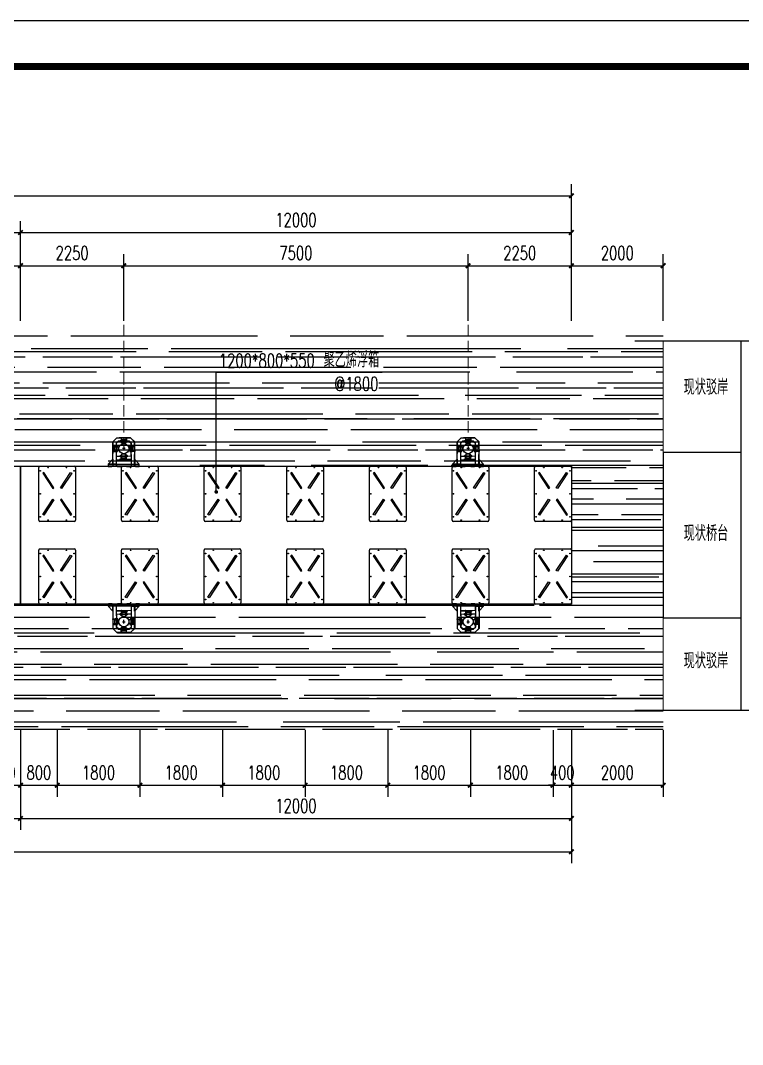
# Model space of a CAD drawing. Extents: x 396092 to 455492, y 17293 to 132793.
# Drawn here: x 428562 to 444290, y 110492 to 132793 of the extents above; entities that cross this region are included whole.
import ezdxf

# ---------------------------------------------------------------- set-up
doc = ezdxf.new("R2010")
doc.units = 0
doc.header["$LTSCALE"] = 1000
doc.header["$MEASUREMENT"] = 0
for name, pattern in [('ACAD_ISO03W100', [30, 12, -18]), ('DASH', [0.35, 0.25, -0.1]), ('DASHED', [0.75, 0.5, -0.25])]:
    doc.linetypes.add(name, pattern=pattern)
doc.layers.add('8', color=8, linetype='Continuous', lineweight=9)
for name, color, linetype in [('DIM_IDEN', 3, 'Continuous'), ('DIM_LEAD', 3, 'Continuous'), ('DIM_SYMB', 3, 'Continuous'), ('DL', 8, 'Continuous'), ('DOTE', 1, 'Continuous'), ('PUB_DIM', 3, 'Continuous'), ('PUB_TEXT', 7, 'Continuous'), ('W-FLOAT_BOWL浮筒', 253, 'Continuous'), ('W-MOUNTING固定方式', 5, 'Continuous'), ('W-STEEL_FRAME钢架', 3, 'Continuous')]:
    doc.layers.add(name, color=color, linetype=linetype)
doc.styles.add('_TCH_DIM', font='SIMPLEX', dxfattribs={"bigfont": 'GBCBIG'})
doc.styles.add('_TCH_DIM_T3', font='SIMPLEX', dxfattribs={"width": 0.705882, "bigfont": 'GBCBIG'})
doc.dimstyles.new('_TCH_ARCH&&100', dxfattribs={"dimtxt": 297.5, "dimasz": 100, "dimexe": 250, "dimexo": 300, "dimgap": 126.25, "dimtad": 1, "dimdec": 0, "dimzin": 0, "dimdsep": 46, "dimtxsty": '_TCH_DIM_T3', "dimblk": 'ARCHTICK', "dimcen": 0.09, "dimclrt": 7, "dimazin": 2, "dimtfac": 1, "dimtdec": 0, "dimtix": 1, "dimtmove": 2, "dimatfit": 3, "dimfxl": 100, "dimtolj": 1, "dimtzin": 0, "dimarcsym": 0})
pattern_1 = [(0, (138828.8, 88053.3), (1117.6, 508), [7620, -1016, 2540, -508]), (0, (139504.4, 88307.3), (-508, 675.64), [1524, -167.64, 3048, -381]), (0, (139082.78, 88485.1), (2641.6, 340.36), [4064, -711.2, 2032, -508])]

# ---------------------------------------------------------------- blocks, each defined once
blk = doc.blocks.new('$matou$00000145')
at = {"layer": 'W-FLOAT_BOWL浮筒'}
for p, q in [((-600, -375), (-600, 375)), ((-575, 400), (575, 400)), ((600, 375), (600, -375)), ((575, -400), (-575, -400))]:
    blk.add_line(p, q, dxfattribs=at)
at = {"layer": 'W-FLOAT_BOWL浮筒', "color": 3}
for p, q in [((-507, 370), (-493, 370)), ((-500, 377), (-500, 363)), ((-7, 370), (7, 370)), ((0, 377), (0, 363)), ((493, 370), (507, 370)), ((500, 377), (500, 363)), ((-577, 200), (-563, 200)), ((-570, 207), (-570, 193)), ((563, 200), (577, 200)), ((570, 207), (570, 193)), ((-577, -200), (-563, -200)), ((-570, -193), (-570, -207)), ((563, -200), (577, -200)), ((570, -193), (570, -207)), ((-507, -370), (-493, -370)), ((-500, -377), (-500, -363)), ((-7, -370), (7, -370)), ((0, -377), (0, -363)), ((493, -370), (507, -370)), ((500, -377), (500, -363))]:
    blk.add_line(p, q, dxfattribs=at)
at = {"layer": 'W-FLOAT_BOWL浮筒', "ltscale": 100}
for points in [[(-450, 316), (-117, 95), (-133, 70), (-467, 291)], [(450, 316), (117, 95), (133, 70), (467, 291)], [(-450, -316), (-117, -95), (-133, -70), (-467, -291)], [(450, -316), (117, -95), (133, -70), (467, -291)]]:
    blk.add_lwpolyline(points, close=True, dxfattribs=at)
at = {"layer": 'W-FLOAT_BOWL浮筒'}
for centre in [(-500, 370), (0, 370), (500, 370), (-570, 200), (570, 200), (-570, -200), (570, -200), (-500, -370), (0, -370), (500, -370)]:
    blk.add_circle(centre, 7, dxfattribs=at)
for centre, start, end in [((-575, 375), 90, 180), ((575, 375), 0, 90), ((-575, -375), 180, 270), ((575, -375), 270, 0)]:
    blk.add_arc(centre, 25, start, end, dxfattribs=at)
blk = doc.blocks.new('*U16')
at = {"layer": 'W-STEEL_FRAME钢架', "rotation": 270}
for p in [(0, 900, -500), (0, -900, 500)]:
    blk.add_blockref('$matou$00000145', p, dxfattribs=at)
blk = doc.blocks.new('*U17')
at = {"layer": 'W-STEEL_FRAME钢架', "color": 0, "linetype": 'ByBlock', "lineweight": -2, "transparency": 16777216}
for p in [(0, 0), (1800, 0), (3600, 0), (5400, 0), (7200, 0), (9000, 0), (10800, 0)]:
    blk.add_blockref('*U16', p, dxfattribs=at)
blk = doc.blocks.new('A$C1EDE4923')
at = {"color": 4}
for p, q in [((-266, 120), (-270, 120)), ((-269, 126), (-266, 126)), ((-266, 114), (-269, 114))]:
    blk.add_line(p, q, dxfattribs=at)
for p, q in [((-257, 126), (-264, 126)), ((-264, 115), (-257, 115)), ((-253, 123), (-257, 120)), ((-253, 121), (-257, 118)), ((-232, 80), (-232, 160)), ((-148, 80), (-148, 160)), ((-128, 123), (-124, 120)), ((-128, 121), (-124, 118)), ((-124, 126), (-117, 126)), ((-117, 115), (-124, 115)), ((-115, 129), (-115, 111))]:
    blk.add_line(p, q)
at = {"color": 1}
for p, q in [((-240, 127), (-250, 127)), ((-250, 113), (-240, 113)), ((-131, 127), (-141, 127)), ((-131, 113), (-141, 113))]:
    blk.add_line(p, q, dxfattribs=at)
at = {"color": 6, "linetype": 'ACAD_ISO03W100'}
for p, q in [((-131, 126), (-250, 126)), ((-131, 114), (-250, 114))]:
    blk.add_line(p, q, dxfattribs=at)
at = {"color": 2}
for p, q in [((-250, 120), (-240, 120)), ((-141, 120), (-131, 120))]:
    blk.add_line(p, q, dxfattribs=at)
for points in [[(-270, 125), (-268, 127), (-268, 113), (-270, 115)], [(-266, 129), (-266, 126), (-266, 115), (-266, 112)], [(-249, 142), (-240, 142), (-240, 40), (-249, 40)], [(-232, 160), (-148, 160), (-145, 157), (-145, 83), (-148, 80), (-232, 80), (-235, 83), (-235, 157)], [(-132, 142), (-141, 142), (-141, 40), (-132, 40)]]:
    blk.add_lwpolyline(points, close=True)
for points in [[(-268, 127), (-266, 127), (-266, 113), (-268, 113)], [(-253, 107), (-253, 135), (-250, 135), (-250, 107), (-253, 107), (-253, 108)], [(-128, 107), (-128, 135), (-131, 135), (-131, 107), (-128, 107), (-128, 108)]]:
    blk.add_lwpolyline(points)
for points in [[(-264, 132), (-257, 132), (-257, 131), (-253, 131), (-253, 110), (-257, 110), (-257, 131), (-257, 109), (-264, 109, -0.666667), (-264, 115, -0.363636), (-264, 126, -0.666667)], [(-117, 132), (-124, 132), (-124, 131), (-128, 131), (-128, 110), (-124, 110), (-124, 131), (-124, 109), (-117, 109, 0.666667), (-117, 115, 0.363636), (-117, 126, 0.666667)]]:
    blk.add_lwpolyline(points, format="xyb", close=True)
blk = doc.blocks.new('BZQ-T')
at = {"layer": 'DOTE', "lineweight": 200, "ltscale": 100}
for p, q in [((-296, -17), (-296, 17)), ((-100, -17), (-100, 17)), ((100, -17), (100, 17)), ((296, -17), (296, 17))]:
    blk.add_line(p, q, dxfattribs=at)
at = {"layer": 'W-MOUNTING固定方式'}
for p, q in [((-150, 623), (-240, 533)), ((-240, 43), (-240, 533)), ((-117, 543), (-160, 500)), ((-160, 43), (-160, 500)), ((-150, 623), (150, 623)), ((-117, 543), (117, 543)), ((117, 543), (160, 500)), ((150, 623), (240, 533)), ((160, 223), (160, 500)), ((240, 43), (240, 533))]:
    blk.add_line(p, q, dxfattribs=at)
at = {"layer": 'W-MOUNTING固定方式', "color": 0, "lineweight": 5}
for p, q in [((-160, 223), (160, 223)), ((160, 43), (160, 234)), ((160, 143), (-160, 143))]:
    blk.add_line(p, q, dxfattribs=at)
at = {"layer": 'W-MOUNTING固定方式', "color": 1}
blk.add_line((30, 384), (-30, 384), dxfattribs=at)
at = {"layer": 'W-MOUNTING固定方式', "lineweight": 25}
blk.add_lwpolyline([(0, 421), (0, 346)], dxfattribs=at)
at = {"layer": 'W-MOUNTING固定方式', "color": 1}
for points in [[(-330, 43), (-330, 53), (-250, 143), (-240, 143), (-240, 43)], [(330, 43), (330, 53), (250, 143), (240, 143), (240, 43)]]:
    blk.add_lwpolyline(points, close=True, dxfattribs=at)
at = {"layer": 'W-MOUNTING固定方式'}
blk.add_circle((0, 384), 110, dxfattribs=at)
at = {"layer": 'W-STEEL_FRAME钢架', "linetype": 'DASHED', "ltscale": 0.5}
for p, q in [((-330, 6), (330, 6)), ((-240, 43), (-240, 6)), ((-160, 218), (160, 218)), ((160, 148), (-160, 148)), ((-160, 43), (-160, 6)), ((160, 43), (160, 6)), ((240, 43), (240, 6))]:
    blk.add_line(p, q, dxfattribs=at)
at = {"layer": 'W-STEEL_FRAME钢架'}
for p, q in [((-160, 43), (-240, 43)), ((160, 43), (240, 43))]:
    blk.add_line(p, q, dxfattribs=at)
at = {"layer": 'W-STEEL_FRAME钢架', "linetype": 'DASHED', "ltscale": 0.5}
for points in [[(235, 6), (235, 531), (148, 618), (-148, 618), (-235, 531), (-235, 6)], [(165, 6), (165, 502), (119, 548), (-119, 548), (-165, 502), (-165, 6)]]:
    blk.add_lwpolyline(points, dxfattribs=at)
at = {"layer": 'W-STEEL_FRAME钢架'}
for points in [[(-330, 43), (330, 43), (330, 0), (-330, 0)], [(-304, 6), (-288, 6), (-288, 0), (-304, 0)], [(-108, 6), (-92, 6), (-92, 0), (-108, 0)], [(108, 6), (92, 6), (92, 0), (108, 0)], [(304, 6), (288, 6), (288, 0), (304, 0)]]:
    blk.add_lwpolyline(points, close=True, dxfattribs=at)
at = {"layer": 'W-MOUNTING固定方式', "color": 6, "lineweight": 5, "extrusion": (0, 0, -1), "xscale": -1, "zscale": -1}
for p, rotation in [((280, 193), 90), ((191, 663), 180)]:
    blk.add_blockref('A$C1EDE4923', p, dxfattribs=dict(at, rotation=rotation))
at = {"layer": 'W-MOUNTING固定方式', "color": 6, "lineweight": 5, "extrusion": (0, 0, -1), "zscale": -1, "rotation": 270}
blk.add_blockref('A$C1EDE4923', (-279, 193), dxfattribs=at)
at = {"layer": 'W-MOUNTING固定方式', "color": 6, "lineweight": 5, "extrusion": (0, 0, -1), "zscale": -1}
blk.add_blockref('A$C1EDE4923', (191, 104), dxfattribs=at)
blk = doc.blocks.new('A$Ce900529c')
blk.add_lwpolyline([(955.47, -628.99), (1549.47, -628.99), (1549.47, -1048.99), (955.47, -1048.99)], close=True)
at = {"const_width": 1.5}
blk.add_lwpolyline([(1539.47, -638.99), (980.47, -638.99), (980.47, -1038.99), (1539.47, -1038.99)], close=True, dxfattribs=at)
blk = doc.blocks.new('_ArchTick')
at = {"color": 0, "linetype": 'ByBlock', "const_width": 0.4}
blk.add_lwpolyline([(-0.5, -0.5), (0.5, 0.5)], dxfattribs=at)
blk = doc.blocks.new('*D367')
at = {"layer": 'Defpoints', "color": 0, "transparency": 16777216}
for p in [(406062, 116189), (440562, 116189), (440562, 114691)]:
    blk.add_point(p, dxfattribs=at)
at = {"layer": 'PUB_DIM', "color": 0, "lineweight": -2, "transparency": 16777216}
for p, q in [((406062, 115889), (406062, 114441)), ((440562, 115889), (440562, 114441)), ((406062, 114691), (440562, 114691))]:
    blk.add_line(p, q, dxfattribs=at)
at = {"layer": 'PUB_DIM', "color": 0, "lineweight": -2, "transparency": 16777216, "xscale": 100, "yscale": 100, "zscale": 100, "rotation": 180}
blk.add_blockref('_ArchTick', (406062, 114691), dxfattribs=at)
at = {"layer": 'PUB_DIM', "color": 0, "lineweight": -2, "transparency": 16777216, "xscale": 100, "yscale": 100, "zscale": 100}
blk.add_blockref('_ArchTick', (440562, 114691), dxfattribs=at)
at = {"layer": 'PUB_DIM', "color": 7, "transparency": 16777216, "insert": (423312, 114966), "char_height": 297.5, "attachment_point": 5, "style": '_TCH_DIM_T3'}
blk.add_mtext('\\A1;34500', dxfattribs=at)
blk = doc.blocks.new('*D368')
at = {"layer": 'Defpoints', "color": 0, "transparency": 16777216}
for p in [(440562, 128976), (406062, 127478), (440562, 127478)]:
    blk.add_point(p, dxfattribs=at)
at = {"layer": 'PUB_DIM', "color": 0, "lineweight": -2, "transparency": 16777216}
for p, q in [((406062, 127778), (406062, 129226)), ((440562, 127778), (440562, 129226)), ((406062, 128976), (440562, 128976))]:
    blk.add_line(p, q, dxfattribs=at)
at = {"layer": 'PUB_DIM', "color": 0, "lineweight": -2, "transparency": 16777216, "xscale": 100, "yscale": 100, "zscale": 100, "rotation": 180}
blk.add_blockref('_ArchTick', (406062, 128976), dxfattribs=at)
at = {"layer": 'PUB_DIM', "color": 0, "lineweight": -2, "transparency": 16777216, "xscale": 100, "yscale": 100, "zscale": 100}
blk.add_blockref('_ArchTick', (440562, 128976), dxfattribs=at)
at = {"layer": 'PUB_DIM', "color": 7, "transparency": 16777216, "insert": (423312, 129251), "char_height": 297.5, "attachment_point": 5, "style": '_TCH_DIM_T3'}
blk.add_mtext('\\A1;34500', dxfattribs=at)
blk = doc.blocks.new('*D375')
at = {"layer": 'Defpoints', "color": 0, "transparency": 16777216}
for p in [(428562, 128176), (418062, 126678), (428562, 126678)]:
    blk.add_point(p, dxfattribs=at)
at = {"layer": 'PUB_DIM', "color": 0, "lineweight": -2, "transparency": 16777216}
for p, q in [((418062, 126978), (418062, 128426)), ((428562, 126978), (428562, 128426)), ((418062, 128176), (428562, 128176))]:
    blk.add_line(p, q, dxfattribs=at)
at = {"layer": 'PUB_DIM', "color": 0, "lineweight": -2, "transparency": 16777216, "xscale": 100, "yscale": 100, "zscale": 100, "rotation": 180}
blk.add_blockref('_ArchTick', (418062, 128176), dxfattribs=at)
at = {"layer": 'PUB_DIM', "color": 0, "lineweight": -2, "transparency": 16777216, "xscale": 100, "yscale": 100, "zscale": 100}
blk.add_blockref('_ArchTick', (428562, 128176), dxfattribs=at)
at = {"layer": 'PUB_DIM', "color": 7, "transparency": 16777216, "insert": (423312, 128451), "char_height": 297.5, "attachment_point": 5, "style": '_TCH_DIM_T3'}
blk.add_mtext('\\A1;10500', dxfattribs=at)
blk = doc.blocks.new('*D376')
at = {"layer": 'Defpoints', "color": 0, "transparency": 16777216}
for p in [(440562, 128176), (428562, 126678), (440562, 126678)]:
    blk.add_point(p, dxfattribs=at)
at = {"layer": 'PUB_DIM', "color": 0, "lineweight": -2, "transparency": 16777216}
for p, q in [((428562, 126978), (428562, 128426)), ((440562, 126978), (440562, 128426)), ((428562, 128176), (440562, 128176))]:
    blk.add_line(p, q, dxfattribs=at)
at = {"layer": 'PUB_DIM', "color": 0, "lineweight": -2, "transparency": 16777216, "xscale": 100, "yscale": 100, "zscale": 100, "rotation": 180}
blk.add_blockref('_ArchTick', (428562, 128176), dxfattribs=at)
at = {"layer": 'PUB_DIM', "color": 0, "lineweight": -2, "transparency": 16777216, "xscale": 100, "yscale": 100, "zscale": 100}
blk.add_blockref('_ArchTick', (440562, 128176), dxfattribs=at)
at = {"layer": 'PUB_DIM', "color": 7, "transparency": 16777216, "insert": (434562, 128451), "char_height": 297.5, "attachment_point": 5, "style": '_TCH_DIM_T3'}
blk.add_mtext('\\A1;12000', dxfattribs=at)
blk = doc.blocks.new('*D383')
at = {"layer": 'Defpoints', "color": 0, "transparency": 16777216}
for p in [(428562, 127452), (423311, 125954), (428562, 125954)]:
    blk.add_point(p, dxfattribs=at)
at = {"layer": 'PUB_DIM', "color": 0, "lineweight": -2, "transparency": 16777216}
for p, q in [((423311, 126254), (423311, 127702)), ((428562, 126254), (428562, 127702)), ((423311, 127452), (428562, 127452))]:
    blk.add_line(p, q, dxfattribs=at)
at = {"layer": 'PUB_DIM', "color": 0, "lineweight": -2, "transparency": 16777216, "xscale": 100, "yscale": 100, "zscale": 100, "rotation": 180}
blk.add_blockref('_ArchTick', (423311, 127452), dxfattribs=at)
at = {"layer": 'PUB_DIM', "color": 0, "lineweight": -2, "transparency": 16777216, "xscale": 100, "yscale": 100, "zscale": 100}
blk.add_blockref('_ArchTick', (428562, 127452), dxfattribs=at)
at = {"layer": 'PUB_DIM', "color": 7, "transparency": 16777216, "insert": (425936, 127727), "char_height": 297.5, "attachment_point": 5, "style": '_TCH_DIM_T3'}
blk.add_mtext('\\A1;5250', dxfattribs=at)
blk = doc.blocks.new('*D384')
at = {"layer": 'Defpoints', "color": 0, "transparency": 16777216}
for p in [(430811, 127452), (428562, 125954), (430811, 125954)]:
    blk.add_point(p, dxfattribs=at)
at = {"layer": 'PUB_DIM', "color": 0, "lineweight": -2, "transparency": 16777216}
for p, q in [((428562, 126254), (428562, 127702)), ((430811, 126254), (430811, 127702)), ((428562, 127452), (430811, 127452))]:
    blk.add_line(p, q, dxfattribs=at)
at = {"layer": 'PUB_DIM', "color": 0, "lineweight": -2, "transparency": 16777216, "xscale": 100, "yscale": 100, "zscale": 100, "rotation": 180}
blk.add_blockref('_ArchTick', (428562, 127452), dxfattribs=at)
at = {"layer": 'PUB_DIM', "color": 0, "lineweight": -2, "transparency": 16777216, "xscale": 100, "yscale": 100, "zscale": 100}
blk.add_blockref('_ArchTick', (430811, 127452), dxfattribs=at)
at = {"layer": 'PUB_DIM', "color": 7, "transparency": 16777216, "insert": (429686, 127727), "char_height": 297.5, "attachment_point": 5, "style": '_TCH_DIM_T3'}
blk.add_mtext('\\A1;2250', dxfattribs=at)
blk = doc.blocks.new('*D385')
at = {"layer": 'Defpoints', "color": 0, "transparency": 16777216}
for p in [(438311, 127452), (430811, 125954), (438311, 125954)]:
    blk.add_point(p, dxfattribs=at)
at = {"layer": 'PUB_DIM', "color": 0, "lineweight": -2, "transparency": 16777216}
for p, q in [((430811, 126254), (430811, 127702)), ((438311, 126254), (438311, 127702)), ((430811, 127452), (438311, 127452))]:
    blk.add_line(p, q, dxfattribs=at)
at = {"layer": 'PUB_DIM', "color": 0, "lineweight": -2, "transparency": 16777216, "xscale": 100, "yscale": 100, "zscale": 100, "rotation": 180}
blk.add_blockref('_ArchTick', (430811, 127452), dxfattribs=at)
at = {"layer": 'PUB_DIM', "color": 0, "lineweight": -2, "transparency": 16777216, "xscale": 100, "yscale": 100, "zscale": 100}
blk.add_blockref('_ArchTick', (438311, 127452), dxfattribs=at)
at = {"layer": 'PUB_DIM', "color": 7, "transparency": 16777216, "insert": (434561, 127727), "char_height": 297.5, "attachment_point": 5, "style": '_TCH_DIM_T3'}
blk.add_mtext('\\A1;7500', dxfattribs=at)
blk = doc.blocks.new('*D386')
at = {"layer": 'Defpoints', "color": 0, "transparency": 16777216}
for p in [(440562, 127452), (438311, 125954), (440562, 125954)]:
    blk.add_point(p, dxfattribs=at)
at = {"layer": 'PUB_DIM', "color": 0, "lineweight": -2, "transparency": 16777216}
for p, q in [((438311, 126254), (438311, 127702)), ((440562, 126254), (440562, 127702)), ((438311, 127452), (440562, 127452))]:
    blk.add_line(p, q, dxfattribs=at)
at = {"layer": 'PUB_DIM', "color": 0, "lineweight": -2, "transparency": 16777216, "xscale": 100, "yscale": 100, "zscale": 100, "rotation": 180}
blk.add_blockref('_ArchTick', (438311, 127452), dxfattribs=at)
at = {"layer": 'PUB_DIM', "color": 0, "lineweight": -2, "transparency": 16777216, "xscale": 100, "yscale": 100, "zscale": 100}
blk.add_blockref('_ArchTick', (440562, 127452), dxfattribs=at)
at = {"layer": 'PUB_DIM', "color": 7, "transparency": 16777216, "insert": (439436, 127727), "char_height": 297.5, "attachment_point": 5, "style": '_TCH_DIM_T3'}
blk.add_mtext('\\A1;2250', dxfattribs=at)
blk = doc.blocks.new('*D387')
at = {"layer": 'Defpoints', "color": 0, "transparency": 16777216}
for p in [(442562, 127452), (440562, 125954), (442562, 125954)]:
    blk.add_point(p, dxfattribs=at)
at = {"layer": 'PUB_DIM', "color": 0, "lineweight": -2, "transparency": 16777216}
for p, q in [((440562, 126254), (440562, 127702)), ((442562, 126254), (442562, 127702)), ((440562, 127452), (442562, 127452))]:
    blk.add_line(p, q, dxfattribs=at)
at = {"layer": 'PUB_DIM', "color": 0, "lineweight": -2, "transparency": 16777216, "xscale": 100, "yscale": 100, "zscale": 100, "rotation": 180}
blk.add_blockref('_ArchTick', (440562, 127452), dxfattribs=at)
at = {"layer": 'PUB_DIM', "color": 0, "lineweight": -2, "transparency": 16777216, "xscale": 100, "yscale": 100, "zscale": 100}
blk.add_blockref('_ArchTick', (442562, 127452), dxfattribs=at)
at = {"layer": 'PUB_DIM', "color": 7, "transparency": 16777216, "insert": (441562, 127727), "char_height": 297.5, "attachment_point": 5, "style": '_TCH_DIM_T3'}
blk.add_mtext('\\A1;2000', dxfattribs=at)
blk = doc.blocks.new('*D392')
at = {"layer": 'Defpoints', "color": 0, "transparency": 16777216}
for p in [(418062, 116914), (428562, 116914), (428562, 115415)]:
    blk.add_point(p, dxfattribs=at)
at = {"layer": 'PUB_DIM', "color": 0, "lineweight": -2, "transparency": 16777216}
for p, q in [((418062, 116614), (418062, 115165)), ((428562, 116614), (428562, 115165)), ((418062, 115415), (428562, 115415))]:
    blk.add_line(p, q, dxfattribs=at)
at = {"layer": 'PUB_DIM', "color": 0, "lineweight": -2, "transparency": 16777216, "xscale": 100, "yscale": 100, "zscale": 100, "rotation": 180}
blk.add_blockref('_ArchTick', (418062, 115415), dxfattribs=at)
at = {"layer": 'PUB_DIM', "color": 0, "lineweight": -2, "transparency": 16777216, "xscale": 100, "yscale": 100, "zscale": 100}
blk.add_blockref('_ArchTick', (428562, 115415), dxfattribs=at)
at = {"layer": 'PUB_DIM', "color": 7, "transparency": 16777216, "insert": (423312, 115690), "char_height": 297.5, "attachment_point": 5, "style": '_TCH_DIM_T3'}
blk.add_mtext('\\A1;10500', dxfattribs=at)
blk = doc.blocks.new('*D393')
at = {"layer": 'Defpoints', "color": 0, "transparency": 16777216}
for p in [(428562, 116914), (440562, 116914), (440562, 115415)]:
    blk.add_point(p, dxfattribs=at)
at = {"layer": 'PUB_DIM', "color": 0, "lineweight": -2, "transparency": 16777216}
for p, q in [((428562, 116614), (428562, 115165)), ((440562, 116614), (440562, 115165)), ((428562, 115415), (440562, 115415))]:
    blk.add_line(p, q, dxfattribs=at)
at = {"layer": 'PUB_DIM', "color": 0, "lineweight": -2, "transparency": 16777216, "xscale": 100, "yscale": 100, "zscale": 100, "rotation": 180}
blk.add_blockref('_ArchTick', (428562, 115415), dxfattribs=at)
at = {"layer": 'PUB_DIM', "color": 0, "lineweight": -2, "transparency": 16777216, "xscale": 100, "yscale": 100, "zscale": 100}
blk.add_blockref('_ArchTick', (440562, 115415), dxfattribs=at)
at = {"layer": 'PUB_DIM', "color": 7, "transparency": 16777216, "insert": (434562, 115690), "char_height": 297.5, "attachment_point": 5, "style": '_TCH_DIM_T3'}
blk.add_mtext('\\A1;12000', dxfattribs=at)
blk = doc.blocks.new('*D410')
at = {"layer": 'Defpoints', "color": 0, "transparency": 16777216}
for p in [(427812, 117638), (428562, 117638), (428562, 116139)]:
    blk.add_point(p, dxfattribs=at)
at = {"layer": 'PUB_DIM', "color": 0, "lineweight": -2, "transparency": 16777216}
for p, q in [((427812, 117338), (427812, 115889)), ((428562, 117338), (428562, 115889)), ((427812, 116139), (427712, 116139)), ((427812, 116139), (428562, 116139)), ((428562, 116139), (428662, 116139))]:
    blk.add_line(p, q, dxfattribs=at)
at = {"layer": 'PUB_DIM', "color": 0, "lineweight": -2, "transparency": 16777216, "xscale": 100, "yscale": 100, "zscale": 100}
blk.add_blockref('_ArchTick', (427812, 116139), dxfattribs=at)
at = {"layer": 'PUB_DIM', "color": 0, "lineweight": -2, "transparency": 16777216, "xscale": 100, "yscale": 100, "zscale": 100, "rotation": 180}
blk.add_blockref('_ArchTick', (428562, 116139), dxfattribs=at)
at = {"layer": 'PUB_DIM', "color": 7, "transparency": 16777216, "insert": (428187, 116414), "char_height": 297.5, "attachment_point": 5, "style": '_TCH_DIM_T3'}
blk.add_mtext('\\A1;750', dxfattribs=at)
blk = doc.blocks.new('*D411')
at = {"layer": 'Defpoints', "color": 0, "transparency": 16777216}
for p in [(428562, 117638), (429362, 117638), (429362, 116139)]:
    blk.add_point(p, dxfattribs=at)
at = {"layer": 'PUB_DIM', "color": 0, "lineweight": -2, "transparency": 16777216}
for p, q in [((428562, 117338), (428562, 115889)), ((429362, 117338), (429362, 115889)), ((428562, 116139), (429362, 116139))]:
    blk.add_line(p, q, dxfattribs=at)
at = {"layer": 'PUB_DIM', "color": 0, "lineweight": -2, "transparency": 16777216, "xscale": 100, "yscale": 100, "zscale": 100, "rotation": 180}
blk.add_blockref('_ArchTick', (428562, 116139), dxfattribs=at)
at = {"layer": 'PUB_DIM', "color": 0, "lineweight": -2, "transparency": 16777216, "xscale": 100, "yscale": 100, "zscale": 100}
blk.add_blockref('_ArchTick', (429362, 116139), dxfattribs=at)
at = {"layer": 'PUB_DIM', "color": 7, "transparency": 16777216, "insert": (428962, 116414), "char_height": 297.5, "attachment_point": 5, "style": '_TCH_DIM_T3'}
blk.add_mtext('\\A1;800', dxfattribs=at)
blk = doc.blocks.new('*D412')
at = {"layer": 'Defpoints', "color": 0, "transparency": 16777216}
for p in [(429362, 117638), (431162, 117638), (431162, 116139)]:
    blk.add_point(p, dxfattribs=at)
at = {"layer": 'PUB_DIM', "color": 0, "lineweight": -2, "transparency": 16777216}
for p, q in [((429362, 117338), (429362, 115889)), ((431162, 117338), (431162, 115889)), ((429362, 116139), (431162, 116139))]:
    blk.add_line(p, q, dxfattribs=at)
at = {"layer": 'PUB_DIM', "color": 0, "lineweight": -2, "transparency": 16777216, "xscale": 100, "yscale": 100, "zscale": 100, "rotation": 180}
blk.add_blockref('_ArchTick', (429362, 116139), dxfattribs=at)
at = {"layer": 'PUB_DIM', "color": 0, "lineweight": -2, "transparency": 16777216, "xscale": 100, "yscale": 100, "zscale": 100}
blk.add_blockref('_ArchTick', (431162, 116139), dxfattribs=at)
at = {"layer": 'PUB_DIM', "color": 7, "transparency": 16777216, "insert": (430262, 116414), "char_height": 297.5, "attachment_point": 5, "style": '_TCH_DIM_T3'}
blk.add_mtext('\\A1;1800', dxfattribs=at)
blk = doc.blocks.new('*D413')
at = {"layer": 'Defpoints', "color": 0, "transparency": 16777216}
for p in [(431162, 117638), (432962, 117638), (432962, 116139)]:
    blk.add_point(p, dxfattribs=at)
at = {"layer": 'PUB_DIM', "color": 0, "lineweight": -2, "transparency": 16777216}
for p, q in [((431162, 117338), (431162, 115889)), ((432962, 117338), (432962, 115889)), ((431162, 116139), (432962, 116139))]:
    blk.add_line(p, q, dxfattribs=at)
at = {"layer": 'PUB_DIM', "color": 0, "lineweight": -2, "transparency": 16777216, "xscale": 100, "yscale": 100, "zscale": 100, "rotation": 180}
blk.add_blockref('_ArchTick', (431162, 116139), dxfattribs=at)
at = {"layer": 'PUB_DIM', "color": 0, "lineweight": -2, "transparency": 16777216, "xscale": 100, "yscale": 100, "zscale": 100}
blk.add_blockref('_ArchTick', (432962, 116139), dxfattribs=at)
at = {"layer": 'PUB_DIM', "color": 7, "transparency": 16777216, "insert": (432062, 116414), "char_height": 297.5, "attachment_point": 5, "style": '_TCH_DIM_T3'}
blk.add_mtext('\\A1;1800', dxfattribs=at)
blk = doc.blocks.new('*D414')
at = {"layer": 'Defpoints', "color": 0, "transparency": 16777216}
for p in [(432962, 117638), (434762, 117638), (434762, 116139)]:
    blk.add_point(p, dxfattribs=at)
at = {"layer": 'PUB_DIM', "color": 0, "lineweight": -2, "transparency": 16777216}
for p, q in [((432962, 117338), (432962, 115889)), ((434762, 117338), (434762, 115889)), ((432962, 116139), (434762, 116139))]:
    blk.add_line(p, q, dxfattribs=at)
at = {"layer": 'PUB_DIM', "color": 0, "lineweight": -2, "transparency": 16777216, "xscale": 100, "yscale": 100, "zscale": 100, "rotation": 180}
blk.add_blockref('_ArchTick', (432962, 116139), dxfattribs=at)
at = {"layer": 'PUB_DIM', "color": 0, "lineweight": -2, "transparency": 16777216, "xscale": 100, "yscale": 100, "zscale": 100}
blk.add_blockref('_ArchTick', (434762, 116139), dxfattribs=at)
at = {"layer": 'PUB_DIM', "color": 7, "transparency": 16777216, "insert": (433862, 116414), "char_height": 297.5, "attachment_point": 5, "style": '_TCH_DIM_T3'}
blk.add_mtext('\\A1;1800', dxfattribs=at)
blk = doc.blocks.new('*D415')
at = {"layer": 'Defpoints', "color": 0, "transparency": 16777216}
for p in [(434762, 117638), (436562, 117638), (436562, 116139)]:
    blk.add_point(p, dxfattribs=at)
at = {"layer": 'PUB_DIM', "color": 0, "lineweight": -2, "transparency": 16777216}
for p, q in [((434762, 117338), (434762, 115889)), ((436562, 117338), (436562, 115889)), ((434762, 116139), (436562, 116139))]:
    blk.add_line(p, q, dxfattribs=at)
at = {"layer": 'PUB_DIM', "color": 0, "lineweight": -2, "transparency": 16777216, "xscale": 100, "yscale": 100, "zscale": 100, "rotation": 180}
blk.add_blockref('_ArchTick', (434762, 116139), dxfattribs=at)
at = {"layer": 'PUB_DIM', "color": 0, "lineweight": -2, "transparency": 16777216, "xscale": 100, "yscale": 100, "zscale": 100}
blk.add_blockref('_ArchTick', (436562, 116139), dxfattribs=at)
at = {"layer": 'PUB_DIM', "color": 7, "transparency": 16777216, "insert": (435662, 116414), "char_height": 297.5, "attachment_point": 5, "style": '_TCH_DIM_T3'}
blk.add_mtext('\\A1;1800', dxfattribs=at)
blk = doc.blocks.new('*D416')
at = {"layer": 'Defpoints', "color": 0, "transparency": 16777216}
for p in [(436562, 117638), (438362, 117638), (438362, 116139)]:
    blk.add_point(p, dxfattribs=at)
at = {"layer": 'PUB_DIM', "color": 0, "lineweight": -2, "transparency": 16777216}
for p, q in [((436562, 117338), (436562, 115889)), ((438362, 117338), (438362, 115889)), ((436562, 116139), (438362, 116139))]:
    blk.add_line(p, q, dxfattribs=at)
at = {"layer": 'PUB_DIM', "color": 0, "lineweight": -2, "transparency": 16777216, "xscale": 100, "yscale": 100, "zscale": 100, "rotation": 180}
blk.add_blockref('_ArchTick', (436562, 116139), dxfattribs=at)
at = {"layer": 'PUB_DIM', "color": 0, "lineweight": -2, "transparency": 16777216, "xscale": 100, "yscale": 100, "zscale": 100}
blk.add_blockref('_ArchTick', (438362, 116139), dxfattribs=at)
at = {"layer": 'PUB_DIM', "color": 7, "transparency": 16777216, "insert": (437462, 116414), "char_height": 297.5, "attachment_point": 5, "style": '_TCH_DIM_T3'}
blk.add_mtext('\\A1;1800', dxfattribs=at)
blk = doc.blocks.new('*D417')
at = {"layer": 'Defpoints', "color": 0, "transparency": 16777216}
for p in [(438362, 117638), (440162, 117638), (440162, 116139)]:
    blk.add_point(p, dxfattribs=at)
at = {"layer": 'PUB_DIM', "color": 0, "lineweight": -2, "transparency": 16777216}
for p, q in [((438362, 117338), (438362, 115889)), ((440162, 117338), (440162, 115889)), ((438362, 116139), (440162, 116139))]:
    blk.add_line(p, q, dxfattribs=at)
at = {"layer": 'PUB_DIM', "color": 0, "lineweight": -2, "transparency": 16777216, "xscale": 100, "yscale": 100, "zscale": 100, "rotation": 180}
blk.add_blockref('_ArchTick', (438362, 116139), dxfattribs=at)
at = {"layer": 'PUB_DIM', "color": 0, "lineweight": -2, "transparency": 16777216, "xscale": 100, "yscale": 100, "zscale": 100}
blk.add_blockref('_ArchTick', (440162, 116139), dxfattribs=at)
at = {"layer": 'PUB_DIM', "color": 7, "transparency": 16777216, "insert": (439262, 116414), "char_height": 297.5, "attachment_point": 5, "style": '_TCH_DIM_T3'}
blk.add_mtext('\\A1;1800', dxfattribs=at)
blk = doc.blocks.new('*D418')
at = {"layer": 'Defpoints', "color": 0, "transparency": 16777216}
for p in [(440162, 117638), (440562, 117638), (440562, 116139)]:
    blk.add_point(p, dxfattribs=at)
at = {"layer": 'PUB_DIM', "color": 0, "lineweight": -2, "transparency": 16777216}
for p, q in [((440162, 117338), (440162, 115889)), ((440562, 117338), (440562, 115889)), ((440162, 116139), (440062, 116139)), ((440162, 116139), (440562, 116139)), ((440562, 116139), (440662, 116139))]:
    blk.add_line(p, q, dxfattribs=at)
at = {"layer": 'PUB_DIM', "color": 0, "lineweight": -2, "transparency": 16777216, "xscale": 100, "yscale": 100, "zscale": 100}
blk.add_blockref('_ArchTick', (440162, 116139), dxfattribs=at)
at = {"layer": 'PUB_DIM', "color": 0, "lineweight": -2, "transparency": 16777216, "xscale": 100, "yscale": 100, "zscale": 100, "rotation": 180}
blk.add_blockref('_ArchTick', (440562, 116139), dxfattribs=at)
at = {"layer": 'PUB_DIM', "color": 7, "transparency": 16777216, "insert": (440362, 116414), "char_height": 297.5, "attachment_point": 5, "style": '_TCH_DIM_T3'}
blk.add_mtext('\\A1;400', dxfattribs=at)
blk = doc.blocks.new('*D419')
at = {"layer": 'Defpoints', "color": 0, "transparency": 16777216}
for p in [(440562, 117638), (442562, 117638), (442562, 116139)]:
    blk.add_point(p, dxfattribs=at)
at = {"layer": 'PUB_DIM', "color": 0, "lineweight": -2, "transparency": 16777216}
for p, q in [((440562, 117338), (440562, 115889)), ((442562, 117338), (442562, 115889)), ((440562, 116139), (442562, 116139))]:
    blk.add_line(p, q, dxfattribs=at)
at = {"layer": 'PUB_DIM', "color": 0, "lineweight": -2, "transparency": 16777216, "xscale": 100, "yscale": 100, "zscale": 100, "rotation": 180}
blk.add_blockref('_ArchTick', (440562, 116139), dxfattribs=at)
at = {"layer": 'PUB_DIM', "color": 0, "lineweight": -2, "transparency": 16777216, "xscale": 100, "yscale": 100, "zscale": 100}
blk.add_blockref('_ArchTick', (442562, 116139), dxfattribs=at)
at = {"layer": 'PUB_DIM', "color": 7, "transparency": 16777216, "insert": (441562, 116414), "char_height": 297.5, "attachment_point": 5, "style": '_TCH_DIM_T3'}
blk.add_mtext('\\A1;2000', dxfattribs=at)

msp = doc.modelspace()

# ---------------------------------------------------------------- hatches: boundary and pattern name
at = {"layer": 'DL'}
h = msp.add_hatch(dxfattribs=at)
h.set_pattern_fill('AR-RROOF', color=5, scale=400, style=0)
h.set_pattern_definition(pattern_1)
h.paths.add_polyline_path([(442561.5, 125953.7), (404061.5, 126036.5), (404061.5, 123167.5), (442561.5, 123084.6)])
h = msp.add_hatch(dxfattribs=at)
h.set_pattern_fill('AR-RROOF', color=5, scale=400, style=0)
h.set_pattern_definition([(0, (136803.8, 85184.23), (1117.6, 508), [7620, -1016, 2540, -508]), (0, (137479.4, 85438.2), (-508, 675.64), [1524, -167.64, 3048, -381]), (0, (137057.78, 85616.03), (2641.6, 340.36), [4064, -711.2, 2032, -508])])
h.paths.add_polyline_path([(440561.5, 123084.6), (442561.5, 123084.6), (442561.5, 120084.6), (440561.5, 120084.6)])
h = msp.add_hatch(dxfattribs=at)
h.set_pattern_fill('AR-RROOF', color=5, scale=400, style=0)
h.set_pattern_definition(pattern_1)
h.paths.add_polyline_path([(442561.5, 117215.6), (404061.5, 117215.6), (404061.5, 120084.6), (442561.5, 120084.6)])

# ---------------------------------------------------------------- linework, layer by layer
msp.add_lwpolyline([(444261.5, 117772), (444261.5, 125819.4)])
msp.add_lwpolyline([(444261.5, 123384.6), (442561.5, 123384.6), (442561.5, 119784.6), (444261.5, 119784.6)], close=True)
at = {"layer": '8', "linetype": 'DASH', "elevation": 1000}
for points in [[(430811.4, 123468.1), (430811.4, 126253.7)], [(438311.4, 123468.1), (438311.4, 126253.7)]]:
    msp.add_lwpolyline(points, dxfattribs=at)
at = {"layer": '8'}
for points in [[(442561.5, 123384.6), (442561.5, 125819.4)], [(442561.5, 117772), (442561.5, 119784.6)]]:
    msp.add_lwpolyline(points, dxfattribs=at)
at = {"layer": 'DIM_LEAD'}
for p, q in [((432826.6, 122526.5), (432826.6, 125134.1)), ((432826.6, 125134.1), (436440.5, 125134.1))]:
    msp.add_line(p, q, dxfattribs=at)
at = {"layer": 'DIM_LEAD', "const_width": 40}
msp.add_lwpolyline([(432826.6, 122506.5, 1), (432826.6, 122546.5, 1)], format="xyb", close=True, dxfattribs=at)
at = {"layer": 'DIM_SYMB'}
for points in [[(441941.4, 125819.4), (444811.5, 125819.4), (444887.9, 126029.4), (444962, 125609.4), (445036.5, 125819.4), (447906.6, 125819.4)], [(441941.4, 117772), (444811.5, 117772), (444887.9, 117982), (444962, 117562), (445036.5, 117772), (447906.6, 117772)]]:
    msp.add_lwpolyline(points, dxfattribs=at)
at = {"layer": 'W-STEEL_FRAME钢架', "elevation": 1000}
for points in [[(418061.5, 123084.6), (428561.5, 123084.6), (428561.5, 120084.6), (418061.5, 120084.6)], [(440561.5, 120084.6), (428561.5, 120084.6), (428561.5, 123084.6), (440561.5, 123084.6)]]:
    msp.add_lwpolyline(points, close=True, dxfattribs=at)

# ---------------------------------------------------------------- block references
at = {"xscale": 100, "yscale": 100, "zscale": 100}
msp.add_blockref('A$Ce900529c', (300545.2, 195692.1), dxfattribs=at)
for p in [(430811.5, 123084.6, 1000), (438311.5, 123084.6, 1000)]:
    msp.add_blockref('BZQ-T', p)
at = {"rotation": 180}
for p in [(430811.5, 120084.6, 2500), (438311.5, 120084.6, 2500)]:
    msp.add_blockref('BZQ-T', p, dxfattribs=at)
at = {"layer": 'W-STEEL_FRAME钢架'}
msp.add_blockref('*U17', (429361.5, 121584.6, 1500), dxfattribs=at)

# ---------------------------------------------------------------- texts
at = {"layer": 'DIM_IDEN', "color": 7, "style": '_TCH_DIM'}
for s, p in [('现状驳岸', (443007.3, 124641.5)), ('现状桥台', (443007.3, 121458)), ('现状驳岸', (443007.3, 118681.9))]:
    msp.add_text(s, height=337.59, dxfattribs=at).set_placement(p)
at = {"layer": 'PUB_TEXT', "style": '_TCH_DIM'}
msp.add_text('聚乙烯浮箱', height=337.59, dxfattribs=at).set_placement((435162.6, 125239.1))
at = {"layer": 'PUB_TEXT', "style": '_TCH_DIM', "width": 0.705882}
for s, p in [('1200*800*550', (432882.6, 125239.1)), ('@1800', (435395.5, 124731.6))]:
    msp.add_text(s, height=297.5, dxfattribs=at).set_placement(p)

# ---------------------------------------------------------------- dimensions: what is measured, and where the dimension line sits
at = {"layer": 'PUB_DIM'}
for p1, p2, distance, picture, middle in [((406061.5, 127477.8), (440561.5, 127477.8), 1498.2, '*D368', (423311.5, 129251)), ((418061.5, 126677.8), (428561.5, 126677.8), 1498.2, '*D375', (423311.5, 128451)), ((428561.5, 126677.8), (440561.5, 126677.8), 1498.2, '*D376', (434561.5, 128451)), ((423311.4, 125953.7), (428561.5, 125953.7), 1498.2, '*D383', (425936.5, 127726.9)), ((428561.5, 125953.7), (430811.4, 125953.7), 1498.2, '*D384', (429686.5, 127726.9)), ((430811.4, 125953.7), (438311.4, 125953.7), 1498.2, '*D385', (434561.4, 127726.9)), ((438311.4, 125953.7), (440561.5, 125953.7), 1498.2, '*D386', (439436.5, 127726.9)), ((440561.5, 125953.7), (442561.5, 125953.7), 1498.2, '*D387', (441561.5, 127726.9)), ((427811.5, 117637.6), (428561.5, 117637.6), -1498.2, '*D410', (428186.5, 116414.5)), ((428561.5, 117637.6), (429361.5, 117637.6), -1498.2, '*D411', (428961.5, 116414.5)), ((429361.5, 117637.6), (431161.5, 117637.6), -1498.2, '*D412', (430261.5, 116414.5)), ((431161.5, 117637.6), (432961.5, 117637.6), -1498.2, '*D413', (432061.5, 116414.5)), ((432961.5, 117637.6), (434761.5, 117637.6), -1498.2, '*D414', (433861.5, 116414.5)), ((434761.5, 117637.6), (436561.5, 117637.6), -1498.2, '*D415', (435661.5, 116414.5)), ((436561.5, 117637.6), (438361.5, 117637.6), -1498.2, '*D416', (437461.5, 116414.5)), ((438361.5, 117637.6), (440161.5, 117637.6), -1498.2, '*D417', (439261.5, 116414.5)), ((440161.5, 117637.6), (440561.5, 117637.6), -1498.2, '*D418', (440361.5, 116414.5)), ((440561.5, 117637.6), (442561.5, 117637.6), -1498.2, '*D419', (441561.5, 116414.5)), ((418061.5, 116913.6), (428561.5, 116913.6), -1498.2, '*D392', (423311.5, 115690.4)), ((428561.5, 116913.6), (440561.5, 116913.6), -1498.2, '*D393', (434561.5, 115690.4)), ((406061.5, 116189.5), (440561.5, 116189.5), -1498.2, '*D367', (423311.5, 114966.3))]:
    dim = msp.add_aligned_dim(p1=p1, p2=p2, distance=distance, dimstyle='_TCH_ARCH&&100', dxfattribs=at)
    dim.commit()
    dim.dimension.update_dxf_attribs({"geometry": picture, "text_midpoint": middle})

doc.saveas('drawing.dxf')
